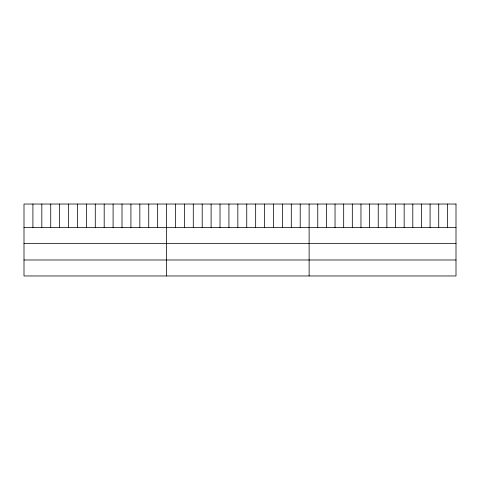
<?xml version="1.0" encoding="UTF-8"?>
<svg xmlns="http://www.w3.org/2000/svg" width="480" height="480" viewBox="0 0 480 480"><rect width="100%" height="100%" fill="white"/><g stroke="black" fill="none" stroke-linecap="round" stroke-linejoin="round"><path stroke-width="0.72" d="M24 227.568L456 227.568M24 243.534L456 243.534M24 259.992L456 259.992M447.36 204.036L447.36 227.568M438.72 204.036L438.72 227.568M430.08 204.036L430.08 227.568M421.44 204.036L421.44 227.568M412.8 204.036L412.8 227.568M404.16 204.036L404.16 227.568M395.52 204.036L395.52 227.568M386.88 204.036L386.88 227.568M378.24 204.036L378.24 227.568M369.6 204.036L369.6 227.568M360.96 204.036L360.96 227.568M352.32 204.036L352.32 227.568M343.68 204.036L343.68 227.568M335.04 204.036L335.04 227.568M326.4 204.036L326.4 227.568M317.76 204.036L317.76 227.568M309.12 204.036L309.12 275.964M300.21 204.036L300.21 227.568M291.3 204.036L291.3 227.568M282.39 204.036L282.39 227.568M273.48 204.036L273.48 227.568M264.57 204.036L264.57 227.568M255.66 204.036L255.66 227.568M246.75 204.036L246.75 227.568M237.84 204.036L237.84 227.568M228.93 204.036L228.93 227.568M220.02 204.036L220.02 227.568M211.11 204.036L211.11 227.568M202.2 204.036L202.2 227.568M193.29 204.036L193.29 227.568M184.38 204.036L184.38 227.568M175.47 204.036L175.47 227.568M166.56 204.036L166.56 275.964M157.65 204.036L157.65 227.568M148.74 204.036L148.74 227.568M139.83 204.036L139.83 227.568M130.92 204.036L130.92 227.568M122.01 204.036L122.01 227.568M113.1 204.036L113.1 227.568M104.19 204.036L104.19 227.568M95.28 204.036L95.28 227.568M86.37 204.036L86.37 227.568M77.46 204.036L77.46 227.568M68.55 204.036L68.55 227.568M59.64 204.036L59.64 227.568M50.73 204.036L50.73 227.568M41.82 204.036L41.82 227.568M32.91 204.036L32.91 227.568M456 204.036L24 204.036L24 275.964L456 275.964L456 204.036"/></g></svg>
